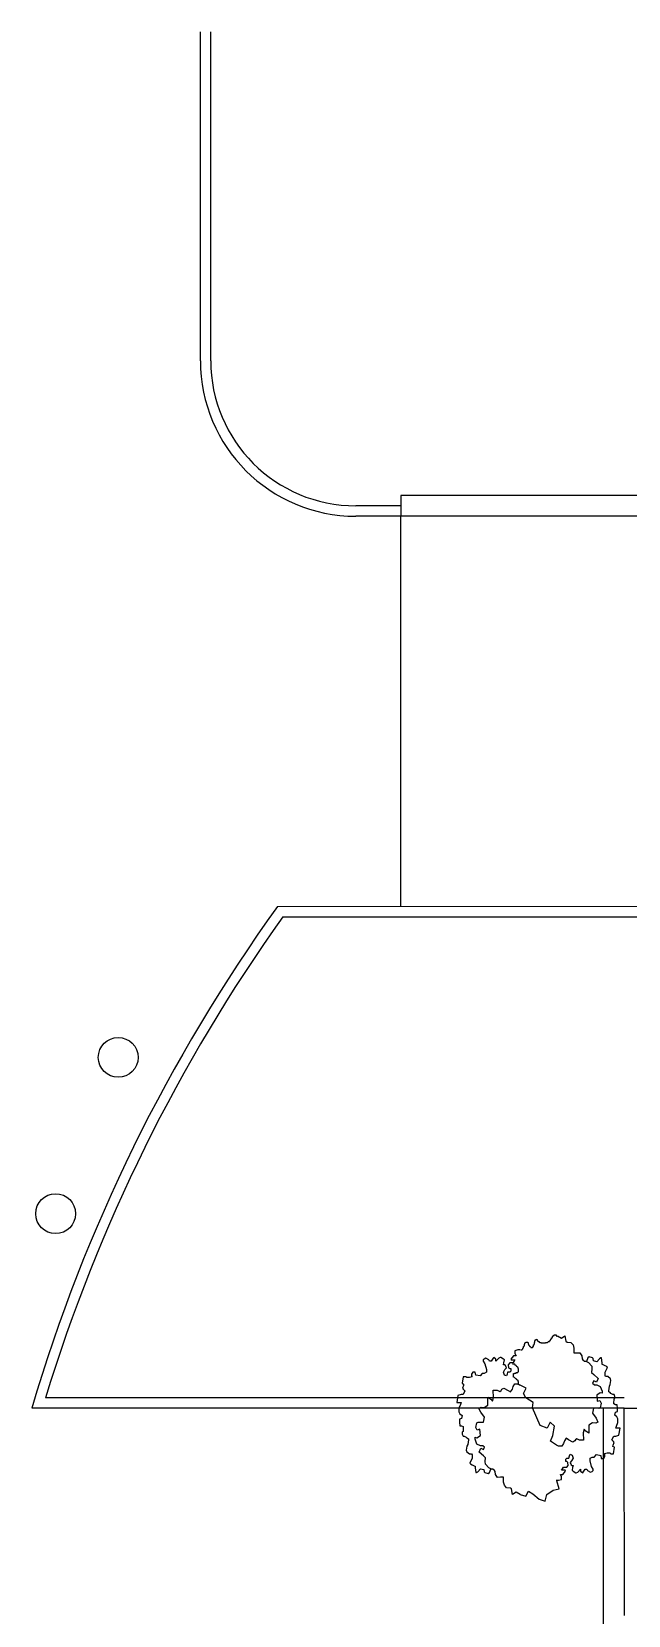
# Model space of a CAD drawing. Extents: x -30 to 1202, y 231 to 898.
# Drawn here: x 465.7 to 494.5, y 758.4 to 834.8 of the extents above; entities that cross this region are included whole.
import ezdxf

# ---------------------------------------------------------------- set-up
doc = ezdxf.new("R2010")
doc.units = 0
doc.header["$LTSCALE"] = 0.04
doc.layers.get('0').update_dxf_attribs({"linetype": 'CONTINUOUS'})
doc.layers.add('0.2', color=2, linetype='CONTINUOUS')
doc.layers.add('0.5', color=5, linetype='CONTINUOUS')

# ---------------------------------------------------------------- blocks, each defined once
blk = doc.blocks.new('ARVLN006')
for points in [[(0.47, 0), (0.47, 0.016), (0.465, 0.034), (0.448, 0.034), (0.433, 0.027), (0.433, 0.044), (0.411, 0.061), (0.405, 0.058), (0.405, 0.034), (0.397, 0.04), (0.386, 0.047), (0.386, 0.058), (0.386, 0.068), (0.374, 0.078), (0.354, 0.075), (0.349, 0.068), (0.349, 0.061), (0.332, 0.061), (0.326, 0.068), (0.326, 0.082), (0.312, 0.085), (0.301, 0.089), (0.307, 0.103), (0.326, 0.109), (0.343, 0.099), (0.354, 0.089), (0.369, 0.096), (0.374, 0.103), (0.374, 0.109), (0.386, 0.106), (0.405, 0.103), (0.405, 0.103), (0.411, 0.109), (0.422, 0.127), (0.422, 0.13), (0.417, 0.14), (0.397, 0.158), (0.411, 0.158), (0.422, 0.172), (0.417, 0.175), (0.397, 0.189), (0.397, 0.199), (0.405, 0.203), (0.417, 0.223), (0.411, 0.234), (0.405, 0.241), (0.397, 0.241), (0.397, 0.241), (0.38, 0.23), (0.343, 0.22), (0.326, 0.22), (0.318, 0.234), (0.318, 0.247), (0.301, 0.261), (0.307, 0.289), (0.326, 0.292), (0.326, 0.309), (0.312, 0.316), (0.307, 0.316), (0.301, 0.316), (0.295, 0.313), (0.29, 0.33), (0.29, 0.347), (0.295, 0.354), (0.295, 0.372), (0.253, 0.378), (0.247, 0.368), (0.239, 0.368), (0.222, 0.375), (0.216, 0.372), (0.205, 0.361), (0.18, 0.372), (0.18, 0.385), (0.174, 0.406), (0.129, 0.413), (0.129, 0.396), (0.129, 0.385), (0.115, 0.389), (0.092, 0.399), (0.067, 0.399), (0.055, 0.392), (0.044, 0.378), (0.024, 0.382), (0.019, 0.396), (-0.001, 0.396), (-0.024, 0.392), (-0.024, 0.385), (-0.024, 0.382), (-0.029, 0.372), (-0.035, 0.372), (-0.06, 0.372), (-0.066, 0.378), (-0.077, 0.378), (-0.091, 0.372), (-0.091, 0.365), (-0.097, 0.351), (-0.103, 0.347), (-0.108, 0.337), (-0.114, 0.337), (-0.145, 0.341), (-0.156, 0.347), (-0.182, 0.351), (-0.193, 0.347), (-0.207, 0.33), (-0.207, 0.316), (-0.213, 0.313), (-0.224, 0.313), (-0.235, 0.313), (-0.266, 0.327), (-0.266, 0.327), (-0.272, 0.323), (-0.277, 0.313), (-0.286, 0.296), (-0.286, 0.292), (-0.297, 0.292), (-0.328, 0.289), (-0.328, 0.285), (-0.323, 0.275), (-0.303, 0.258), (-0.308, 0.237), (-0.323, 0.234), (-0.328, 0.23), (-0.334, 0.209), (-0.328, 0.199), (-0.305, 0.19)], [(-0.47, 0), (-0.455, 0.026), (-0.47, 0.049), (-0.435, 0.056), (-0.43, 0.063), (-0.428, 0.088), (-0.411, 0.103), (-0.391, 0.108), (-0.359, 0.108), (-0.359, 0.128), (-0.361, 0.148), (-0.341, 0.16), (-0.321, 0.163), (-0.314, 0.168), (-0.306, 0.177), (-0.306, 0.187), (-0.297, 0.205), (-0.274, 0.225), (-0.257, 0.227), (-0.232, 0.225), (-0.22, 0.239), (-0.195, 0.267), (-0.17, 0.257), (-0.178, 0.239), (-0.163, 0.232), (-0.153, 0.244), (-0.153, 0.259), (-0.143, 0.282), (-0.111, 0.294), (-0.098, 0.294), (-0.101, 0.282), (-0.086, 0.259), (-0.046, 0.262), (-0.051, 0.279), (-0.034, 0.289), (-0.004, 0.282), (0.001, 0.274), (-0.001, 0.239), (0.033, 0.232), (0.065, 0.257), (0.09, 0.269), (0.098, 0.254), (0.095, 0.234), (0.11, 0.21), (0.125, 0.21), (0.162, 0.21), (0.15, 0.19), (0.137, 0.18), (0.16, 0.173), (0.209, 0.175), (0.209, 0.15), (0.199, 0.133), (0.207, 0.123), (0.214, 0.12), (0.222, 0.106), (0.207, 0.078), (0.197, 0.063), (0.214, 0.051), (0.232, 0.046), (0.249, 0.034), (0.249, 0.014), (0.242, 0)]]:
    blk.add_lwpolyline(points)

msp = doc.modelspace()

# ---------------------------------------------------------------- linework, layer by layer
at = {"layer": '0.2'}
for p, q in [((473.852, 818.961), (473.852, 834.827)), ((474.352, 818.961), (474.352, 834.835)), ((514.316, 812.463), (483.527, 812.463)), ((483.527, 812.461), (483.527, 811.461)), ((483.527, 811.961), (481.352, 811.961)), ((483.527, 811.461), (481.352, 811.461)), ((514.316, 811.463), (483.527, 811.461)), ((483.528, 792.639), (483.527, 811.461)), ((489.523, 771.563), (489.523, 771.603)), ((489.523, 771.603), (489.544, 771.603)), ((489.544, 771.603), (489.564, 771.623)), ((489.564, 771.623), (489.624, 771.623)), ((489.624, 771.623), (489.644, 771.603)), ((489.644, 771.603), (489.665, 771.603)), ((489.665, 771.603), (489.665, 771.522)), ((489.967, 771.603), (489.988, 771.623)), ((489.967, 771.522), (489.967, 771.603)), ((489.988, 771.684), (490.008, 771.704)), ((489.988, 771.623), (489.988, 771.684)), ((490.008, 771.704), (490.008, 771.724)), ((490.008, 771.724), (490.028, 771.724)), ((490.028, 771.724), (490.028, 771.744)), ((490.028, 771.744), (490.048, 771.744)), ((490.048, 771.744), (490.068, 771.765)), ((490.068, 771.765), (490.068, 771.744)), ((490.068, 771.744), (490.089, 771.744)), ((490.089, 771.744), (490.089, 771.704)), ((490.089, 771.704), (490.109, 771.704)), ((490.109, 771.704), (490.129, 771.684)), ((490.129, 771.684), (490.129, 771.664)), ((490.129, 771.664), (490.149, 771.643)), ((490.149, 771.643), (490.19, 771.643)), ((490.19, 771.643), (490.19, 771.623)), ((490.19, 771.623), (490.21, 771.623)), ((490.21, 771.623), (490.23, 771.603)), ((490.23, 771.603), (490.29, 771.603)), ((490.29, 771.603), (490.29, 771.583)), ((490.492, 771.583), (490.512, 771.603)), ((490.512, 771.603), (490.593, 771.603)), ((490.593, 771.603), (490.593, 771.623)), ((490.593, 771.623), (490.613, 771.623)), ((490.613, 771.623), (490.634, 771.643)), ((490.634, 771.643), (490.694, 771.643)), ((490.694, 771.643), (490.694, 771.684)), ((490.694, 771.684), (490.714, 771.684)), ((490.714, 771.684), (490.714, 771.704)), ((490.714, 771.704), (490.735, 771.704)), ((490.735, 771.704), (490.735, 771.724)), ((490.735, 771.724), (490.755, 771.724)), ((490.755, 771.724), (490.755, 771.765)), ((490.755, 771.765), (490.775, 771.765)), ((490.775, 771.765), (490.775, 771.785)), ((490.775, 771.785), (490.795, 771.785)), ((490.795, 771.785), (490.795, 771.825)), ((490.795, 771.825), (490.815, 771.825)), ((490.815, 771.825), (490.815, 771.845)), ((490.815, 771.845), (490.835, 771.845)), ((490.835, 771.886), (490.856, 771.906)), ((490.835, 771.845), (490.835, 771.886)), ((490.856, 771.906), (490.876, 771.906)), ((490.876, 771.906), (490.876, 771.946)), ((490.876, 771.946), (490.916, 771.946)), ((490.916, 771.946), (490.916, 771.967)), ((490.916, 771.967), (491.017, 771.967)), ((491.017, 771.967), (491.017, 771.926)), ((491.017, 771.926), (491.037, 771.926)), ((491.037, 771.926), (491.037, 771.906)), ((491.037, 771.906), (491.058, 771.906)), ((489.301, 771.239), (489.362, 771.239)), ((489.362, 771.239), (489.362, 771.26)), ((489.362, 771.26), (489.382, 771.26)), ((489.382, 771.28), (489.402, 771.3)), ((489.382, 771.26), (489.382, 771.28)), ((489.402, 771.3), (489.402, 771.32)), ((489.402, 771.32), (489.422, 771.32)), ((489.422, 771.32), (489.422, 771.34)), ((489.422, 771.34), (489.443, 771.34)), ((489.443, 771.401), (489.463, 771.421)), ((489.443, 771.34), (489.443, 771.401)), ((489.463, 771.421), (489.463, 771.441)), ((489.463, 771.441), (489.483, 771.441)), ((489.483, 771.441), (489.483, 771.522)), ((489.483, 771.522), (489.503, 771.522)), ((489.503, 771.522), (489.503, 771.563)), ((489.503, 771.563), (489.523, 771.563)), ((489.665, 771.522), (489.685, 771.522)), ((489.685, 771.522), (489.685, 771.482)), ((489.685, 771.482), (489.705, 771.462)), ((489.705, 771.462), (489.705, 771.441)), ((489.705, 771.441), (489.725, 771.441)), ((489.725, 771.441), (489.725, 771.421)), ((489.725, 771.421), (489.745, 771.421)), ((489.745, 771.421), (489.745, 771.401)), ((489.745, 771.401), (489.766, 771.401)), ((489.766, 771.401), (489.786, 771.381)), ((489.786, 771.381), (489.786, 771.361)), ((489.786, 771.361), (489.867, 771.361)), ((489.867, 771.361), (489.887, 771.381)), ((489.887, 771.381), (489.887, 771.401)), ((489.887, 771.401), (489.927, 771.401)), ((489.927, 771.401), (489.927, 771.482)), ((489.927, 771.482), (489.947, 771.482)), ((489.947, 771.482), (489.947, 771.522)), ((489.947, 771.522), (489.967, 771.522)), ((490.29, 771.583), (490.492, 771.583)), ((488.918, 770.552), (488.918, 770.573)), ((489.019, 770.552), (488.918, 770.552)), ((488.958, 769.926), (488.958, 770.108)), ((488.958, 770.108), (488.999, 770.108)), ((488.999, 770.108), (488.999, 770.128)), ((488.999, 770.128), (489.079, 770.128)), ((489.019, 770.532), (489.019, 770.552)), ((489.039, 770.532), (489.019, 770.532)), ((489.039, 770.512), (489.039, 770.532)), ((489.059, 770.512), (489.039, 770.512)), ((489.059, 770.492), (489.059, 770.512)), ((489.079, 770.492), (489.059, 770.492)), ((489.079, 770.472), (489.079, 770.492)), ((489.099, 770.451), (489.079, 770.472)), ((489.079, 770.128), (489.079, 770.148)), ((489.079, 770.148), (489.16, 770.148)), ((489.12, 770.451), (489.099, 770.451)), ((489.12, 770.431), (489.12, 770.451)), ((489.14, 770.431), (489.12, 770.431)), ((489.14, 770.411), (489.14, 770.431)), ((489.16, 770.391), (489.14, 770.411)), ((489.18, 770.391), (489.16, 770.391)), ((489.16, 770.148), (489.16, 770.169)), ((489.16, 770.169), (489.18, 770.169)), ((489.18, 770.35), (489.18, 770.391)), ((489.2, 770.33), (489.18, 770.35)), ((489.18, 770.189), (489.2, 770.209)), ((489.18, 770.169), (489.18, 770.189)), ((489.2, 770.209), (489.2, 770.33)), ((488.978, 769.926), (488.958, 769.926)), ((488.999, 769.906), (488.978, 769.926)), ((489.019, 769.886), (488.999, 769.906)), ((489.039, 769.886), (489.019, 769.886)), ((489.059, 769.866), (489.039, 769.886)), ((489.079, 769.845), (489.059, 769.866)), ((489.079, 769.825), (489.079, 769.845)), ((489.099, 769.825), (489.079, 769.825)), ((489.12, 769.805), (489.099, 769.825)), ((489.14, 769.785), (489.12, 769.805)), ((489.16, 769.785), (489.14, 769.785)), ((489.18, 769.765), (489.16, 769.785)), ((489.18, 769.724), (489.18, 769.765)), ((489.2, 769.724), (489.18, 769.724)), ((489.2, 769.562), (489.2, 769.724)), ((494.3, 768.938), (466.39, 768.938)), ((494.3, 768.438), (465.717, 768.438))]:
    msp.add_line(p, q, dxfattribs=at)
for points in [[(477.574, 792.638), (535.03, 792.642)], [(477.831, 792.138), (534.53, 792.142)], [(491.028, 766.654), (490.747, 766.834), (490.846, 767.113), (490.846, 767.113), (490.926, 767.571), (490.926, 767.571), (490.727, 767.76), (490.727, 767.76), (490.58, 767.473), (490.58, 767.473), (490.249, 767.591), (489.871, 768.447), (489.871, 768.447), (489.911, 768.705), (489.911, 768.705), (489.553, 768.924), (489.434, 769.143), (489.434, 769.143), (489.567, 769.391), (489.277, 769.546), (489.277, 769.546)], [(489.277, 764.274), (489.553, 764.186), (489.673, 764.425), (489.891, 764.305), (489.891, 764.305), (490.19, 764.047), (490.19, 764.047), (490.488, 763.947), (490.482, 763.949), (490.568, 764.266), (490.568, 764.266), (490.866, 764.485), (490.866, 764.485), (491.164, 764.544), (491.164, 764.544), (491.042, 764.93)]]:
    msp.add_lwpolyline(points, dxfattribs=at)
for centre, radius, start, end in [((481.352, 818.961), 7.5, 180, 270), ((481.352, 818.961), 7, 180, 270), ((543.215, 745.474), 80.829, 144.30235, 163.49465), ((543.215, 745.474), 80.329, 144.48503, 163.01642)]:
    msp.add_arc(centre, radius, start, end, dxfattribs=at)
at = {"layer": '0.5'}
for p, q in [((493.305, 705.81), (493.3, 768.438)), ((494.3, 768.438), (514.734, 768.439)), ((494.301, 758.438), (494.3, 768.438))]:
    msp.add_line(p, q, dxfattribs=at)
for centre in [(469.892, 785.355), (466.872, 777.815)]:
    msp.add_circle(centre, 0.961, dxfattribs=at)

# ---------------------------------------------------------------- block references
at = {"layer": '0.2'}
for p, xscale, yscale, zscale, rotation in [((491.043, 768.443), 7.408178102688076, 7.408178102688076, 7.408178102688076, 269.5220921342182), ((489.277, 767.757), 7.408178102688225, 7.408178102688225, 7.408178102688225, 90)]:
    msp.add_blockref('ARVLN006', p, dxfattribs=dict(at, xscale=xscale, yscale=yscale, zscale=zscale, rotation=rotation))

doc.saveas('drawing.dxf')
